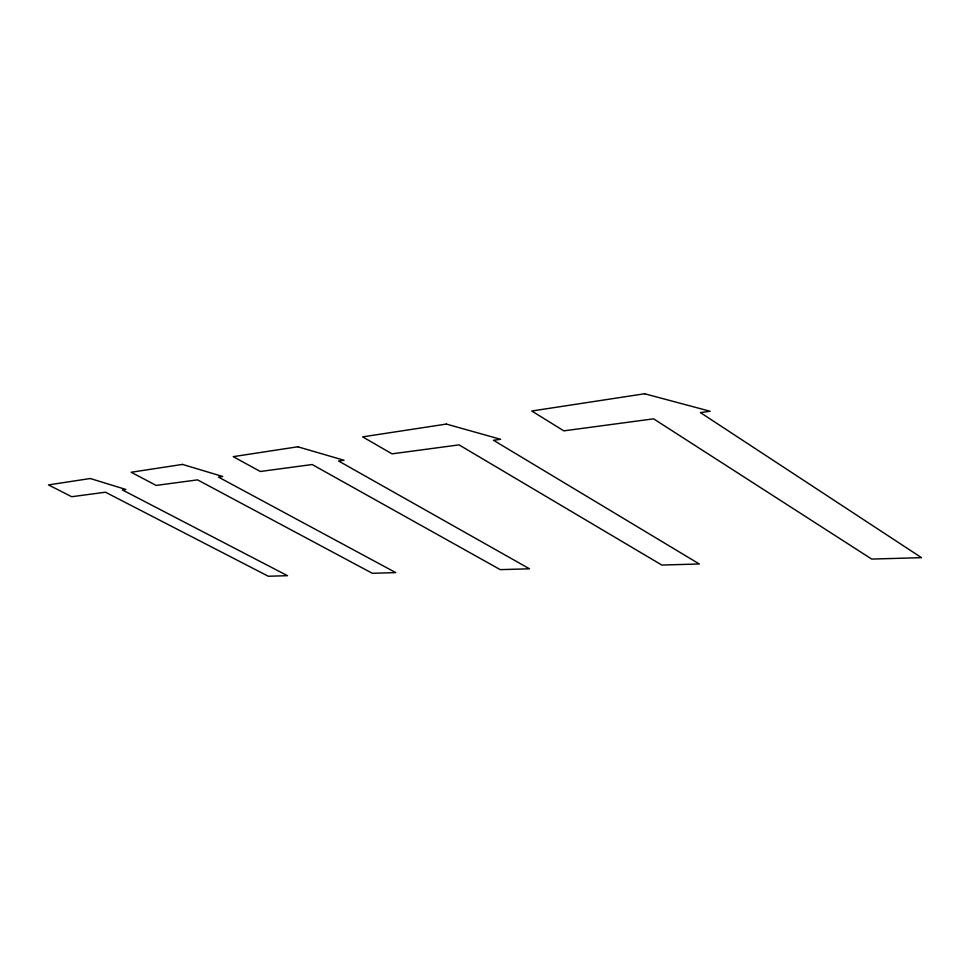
<?xml version="1.0" encoding="UTF-8"?>
<svg xmlns="http://www.w3.org/2000/svg" width="970" height="970" viewBox="0 0 970 970"><rect width="100%" height="100%" fill="white"/><g stroke="black" fill="none" stroke-linecap="round" stroke-linejoin="round"><path stroke-width="1.45" d="M90.283 478.513L48.5 484.903L71.695 496.725L105.475 492.202L268.29 576.241L287.496 575.695L122.402 489.935L125.87 489.474L90.283 478.513M182.506 464.412L131.168 472.257L156.17 485.412L197.565 479.871L372.322 573.282L395.76 572.615L218.444 477.082L222.736 476.5L182.506 464.412M297.814 446.782L233.224 456.652L260.287 471.481L312.182 464.533L500.277 569.645L529.511 568.808L338.591 461.005L344.035 460.277L297.814 446.782M446.37 424.072L362.634 436.876L392.05 453.839L459.053 444.878L661.807 565.049L699.297 563.982L493.5 440.271L500.629 439.313L446.37 424.072M644.613 393.759L531.778 411.013L563.825 430.85L653.598 418.834L871.69 559.072L921.5 557.665L700.401 412.577L710.137 411.268L644.613 393.759"/></g></svg>
